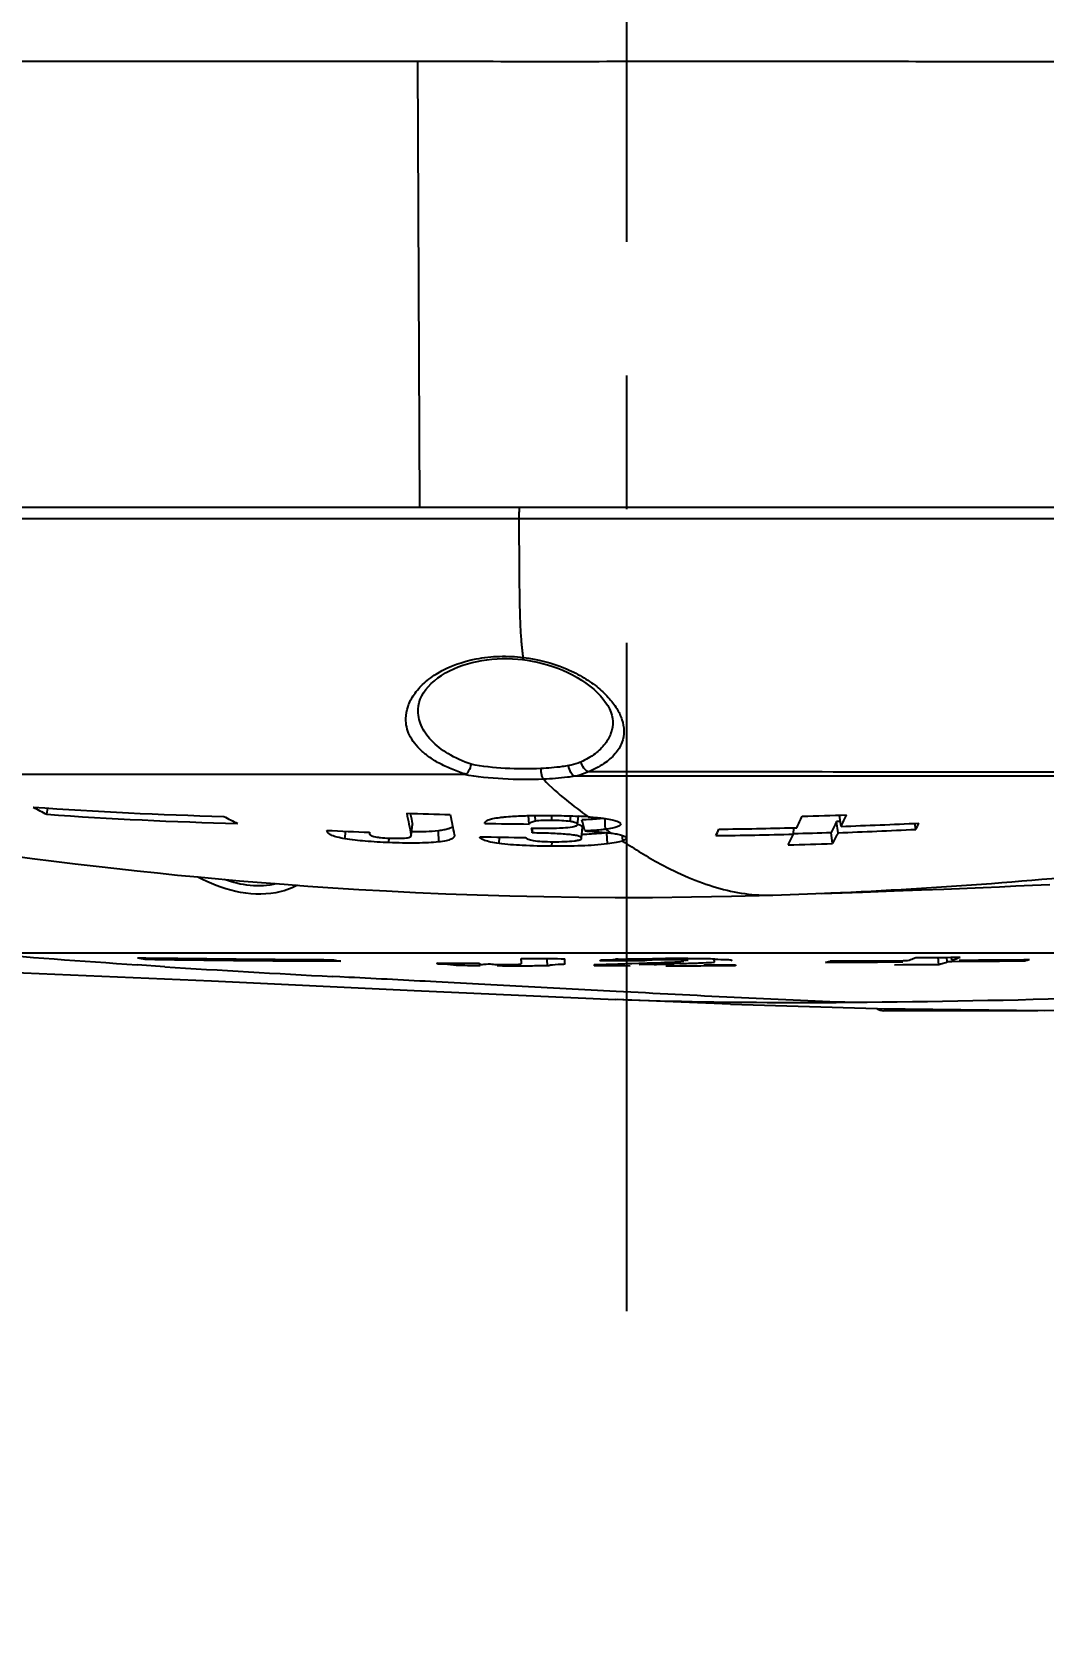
# Model space of a CAD drawing. Header units: millimetres. Extents: x 4086 to 8300, y 123 to 1549.
# Drawn here: x 7764.54 to 7775.89, y 569.23 to 587.2 of the extents above; entities that cross this region are included whole.
import ezdxf

# ---------------------------------------------------------------- set-up
doc = ezdxf.new("R2010")
doc.units = ezdxf.units.MM
doc.linetypes.add('CENTER', pattern=[0.6, 0.375, -0.075, 0.075, -0.075])
for name, color, linetype in [('中心线', 7, 'Continuous'), ('外形图', 7, 'Continuous'), ('尺寸标注', 7, 'Continuous'), ('运动范围', 7, 'Continuous')]:
    doc.layers.add(name, color=color, linetype=linetype)
doc.styles.add('思源黑', font='SourceHanSansCN-Normal.ttf')
doc.dimstyles.new('尺寸标注_1_4比例', dxfattribs={"dimtxt": 7, "dimasz": 6, "dimexe": 2, "dimexo": 1.5, "dimgap": 1, "dimtad": 1, "dimdec": 1, "dimlfac": 4, "dimdsep": 46, "dimtxsty": '思源黑', "dimcen": 0.09, "dimadec": 0, "dimazin": 0, "dimtp": 0.01, "dimtm": 0.01, "dimtfac": 1, "dimtdec": 1, "dimtofl": 0, "dimtmove": 0, "dimatfit": 3, "dimfxl": 1, "dimtolj": 1, "dimarcsym": 0})

# ---------------------------------------------------------------- blocks, each defined once
blk = doc.blocks.new('*D749')
at = {"layer": 'Defpoints', "color": 0}
for p in [(7701.103, 606.863), (7716.045, 606.863), (7783.633, 606.863), (7961.601, 575.482), (7746.537, 550.462)]:
    blk.add_point(p, dxfattribs=at)
at = {"layer": '尺寸标注', "color": 0, "lineweight": -2}
blk.add_line((7717.545, 606.863), (7718.126, 606.863), dxfattribs=at)
blk.add_arc((7783.633, 606.863), 67.507, 185.09413, 344.90587, dxfattribs=at)
at = {"layer": '尺寸标注', "color": 0}
for points in [[(7717.392, 600.913), (7715.394, 600.824), (7716.126, 606.863)], [(7849.787, 589.066), (7847.834, 589.501), (7850.114, 595.14)]]:
    blk.add_solid(points, dxfattribs=at)
at = {"layer": '尺寸标注', "color": 0, "insert": (7783.633, 544.066), "char_height": 7, "attachment_point": 5, "style": '思源黑'}
blk.add_mtext('\\A1;+\\A1;170%%d', dxfattribs=at)

msp = doc.modelspace()

# ---------------------------------------------------------------- linework, layer by layer
at = {"layer": '中心线', "linetype": 'CENTER', "ltscale": 20}
msp.add_line((7771.209, 572.8462), (7771.209, 641.1212), dxfattribs=at)
at = {"layer": '外形图'}
for p, q in [((7768.863, 586.8695), (7768.8835, 581.8681)), ((7756.584, 581.8681), (7788.4974, 581.8681)), ((7788.4935, 581.7367), (7756.5892, 581.7367)), ((7769.3844, 578.8681), (7759.3834, 578.8681)), ((7764.7, 578.4217), (7764.7117, 578.4911)), ((7770.1132, 578.3127), (7770.107, 578.4075)), ((7770.1849, 578.3443), (7770.1814, 578.4089)), ((7770.3676, 578.3535), (7770.368, 578.4089)), ((7770.5763, 578.3409), (7770.5806, 578.4041)), ((7770.6584, 578.3088), (7770.667, 578.4003)), ((7770.6587, 578.3088), (7770.6673, 578.4003)), ((7773.6078, 578.3417), (7773.5649, 578.3401)), ((7773.5806, 578.2154), (7773.5649, 578.3401)), ((7773.6004, 578.4126), (7773.5984, 578.4085)), ((7773.6155, 578.2869), (7773.5984, 578.4085)), ((7767.8466, 578.2319), (7767.8445, 578.242)), ((7767.8466, 578.2319), (7767.848, 578.2415)), ((7768.0462, 578.1478), (7768.0553, 578.2319)), ((7768.3209, 578.2201), (7768.3221, 578.22)), ((7768.3214, 578.2086), (7768.321, 578.22)), ((7768.3221, 578.22), (7768.3214, 578.2086)), ((7768.3214, 578.2086), (7768.3214, 578.2069)), ((7768.5414, 578.1043), (7768.5434, 578.1544)), ((7768.7899, 578.1886), (7768.8055, 578.3116)), ((7768.7905, 578.183), (7768.8061, 578.306)), ((7769.0996, 578.1122), (7769.0957, 578.2372)), ((7769.2749, 578.1929), (7769.2757, 578.1876)), ((7769.6183, 578.3197), (7769.6185, 578.3235)), ((7769.7762, 578.0949), (7769.7817, 578.1659)), ((7770.1493, 578.2127), (7770.1546, 578.2664)), ((7770.6585, 578.3066), (7770.6584, 578.3088)), ((7770.7028, 578.1556), (7770.7142, 578.2791)), ((7770.7029, 578.1529), (7770.7028, 578.1556)), ((7770.7032, 578.1555), (7770.7143, 578.2763)), ((7770.7143, 578.2763), (7770.7142, 578.2791)), ((7770.9704, 578.2536), (7771.0308, 578.2113)), ((7770.9944, 578.0899), (7770.9869, 578.2148)), ((7771.1413, 578.3151), (7771.1416, 578.3133)), ((7771.2042, 578.1567), (7771.2044, 578.155)), ((7773.0818, 578.1997), (7773.0859, 578.2711)), ((7773.0859, 578.2711), (7773.1167, 578.2719)), ((7773.5196, 578.0947), (7773.5037, 578.2195)), ((7774.4535, 578.2525), (7774.4439, 578.3207)), ((7770.3706, 578.0638), (7770.3709, 578.1145)), ((7775.391, 577.6097), (7775.5751, 577.6179)), ((7775.5751, 577.6179), (7775.7633, 577.6265)), ((7775.7633, 577.6265), (7775.9593, 577.6358)), ((7772.8472, 577.5145), (7773.1418, 577.5245)), ((7773.1418, 577.5245), (7773.4307, 577.5358)), ((7773.4001, 577.5346), (7773.8563, 577.5499)), ((7773.4307, 577.5358), (7773.6129, 577.5437)), ((7773.8563, 577.5499), (7774.2116, 577.5625)), ((7774.2116, 577.5625), (7774.517, 577.5739)), ((7774.517, 577.5739), (7774.7675, 577.5836)), ((7774.7675, 577.5836), (7775.0304, 577.5943)), ((7775.0304, 577.5943), (7775.2096, 577.6018)), ((7775.2096, 577.6018), (7775.391, 577.6097)), ((7763.8547, 576.8681), (7766.1305, 576.8681)), ((7766.0241, 576.7117), (7765.7141, 576.7326)), ((7765.7199, 576.8122), (7765.8114, 576.811)), ((7765.8114, 576.811), (7766.1702, 576.8063)), ((7766.1305, 576.8681), (7767.8031, 576.8681)), ((7767.9998, 576.7728), (7767.5683, 576.7757)), ((7767.8031, 576.8681), (7769.1068, 576.8681)), ((7767.9183, 576.7905), (7767.9728, 576.7786)), ((7767.9728, 576.7786), (7767.9998, 576.7728)), ((7769.0808, 576.7517), (7769.0808, 576.7541)), ((7769.0808, 576.7541), (7769.2412, 576.7528)), ((7769.1068, 576.8681), (7769.5482, 576.8681)), ((7769.2412, 576.7528), (7769.4006, 576.7516)), ((7769.4006, 576.7516), (7769.5587, 576.7505)), ((7769.5482, 576.8681), (7769.9921, 576.8681)), ((7769.5587, 576.7505), (7769.5556, 576.7477)), ((7769.8133, 576.7225), (7769.7546, 576.7228)), ((7769.9921, 576.8681), (7770.4383, 576.8681)), ((7770.0241, 576.8034), (7770.188, 576.8028)), ((7770.0241, 576.7829), (7770.0242, 576.8034)), ((7770.319, 576.7265), (7770.3154, 576.7903)), ((7770.4383, 576.8681), (7770.8861, 576.8681)), ((7771.2498, 576.7192), (7770.8436, 576.7198)), ((7770.8861, 576.8681), (7770.9078, 576.8681)), ((7770.9078, 576.8681), (7771.3346, 576.8681)), ((7771.0765, 576.7779), (7770.9078, 576.7781)), ((7771.2666, 576.7478), (7771.3453, 576.7504)), ((7771.3346, 576.8681), (7771.7832, 576.8681)), ((7771.433, 576.7348), (7771.3496, 576.7324)), ((7771.4108, 576.7778), (7771.4088, 576.8013)), ((7771.5168, 576.7373), (7771.433, 576.7348)), ((7771.5286, 576.7568), (7771.5918, 576.7592)), ((7771.5906, 576.8024), (7771.6458, 576.8025)), ((7772.0424, 576.7196), (7771.6491, 576.7191)), ((7771.8052, 576.7464), (7771.7428, 576.7443)), ((7771.7832, 576.8681), (7772.231, 576.8681)), ((7771.8918, 576.7792), (7771.8937, 576.8019)), ((7772.3933, 576.7206), (7772.0424, 576.7196)), ((7772.0763, 576.7331), (7772.3933, 576.734)), ((7772.1937, 576.7614), (7772.1911, 576.7973)), ((7772.231, 576.8681), (7773.56, 576.8681)), ((7772.3933, 576.734), (7772.4308, 576.7341)), ((7772.4308, 576.7207), (7772.3933, 576.7206)), ((7772.4308, 576.7342), (7772.4308, 576.7252)), ((7772.4308, 576.7252), (7772.4308, 576.7207)), ((7773.7347, 576.7591), (7773.4384, 576.7579)), ((7773.4875, 576.7751), (7773.4917, 576.7765)), ((7773.4917, 576.7765), (7773.7881, 576.7778)), ((7773.56, 576.8681), (7773.996, 576.8681)), ((7774.0245, 576.7606), (7773.7347, 576.7591)), ((7773.7881, 576.7778), (7774.0779, 576.7793)), ((7773.996, 576.8681), (7774.4277, 576.8681)), ((7774.3084, 576.7623), (7774.0245, 576.7606)), ((7774.0779, 576.7793), (7774.31, 576.7807)), ((7774.3087, 576.7309), (7774.2152, 576.7303)), ((7774.3829, 576.7314), (7774.3087, 576.7309)), ((7774.31, 576.7807), (7774.3617, 576.781)), ((7774.4239, 576.8032), (7774.455, 576.8143)), ((7774.4277, 576.8681), (7774.8548, 576.8681)), ((7774.7123, 576.7339), (7774.7048, 576.8176)), ((7774.7434, 576.7446), (7774.7123, 576.7339)), ((7774.8056, 576.7661), (7774.801, 576.8169)), ((7774.859, 576.7666), (7774.8056, 576.7661)), ((7774.846, 576.8173), (7774.9522, 576.8182)), ((7774.8548, 576.8681), (7775.2772, 576.8681)), ((7774.8589, 576.7849), (7774.8553, 576.8173)), ((7775.1026, 576.7689), (7774.859, 576.7666)), ((7774.94, 576.7856), (7775.1556, 576.7877)), ((7775.3924, 576.7718), (7775.1026, 576.7689)), ((7775.1556, 576.7877), (7775.4455, 576.7907)), ((7775.2772, 576.8681), (7775.6946, 576.8681)), ((7775.6756, 576.7751), (7775.3924, 576.7718)), ((7775.4455, 576.7907), (7775.6651, 576.7931)), ((7775.6651, 576.7931), (7775.7289, 576.7939)), ((7775.6946, 576.8681), (7781.3547, 576.8681)), ((7767.9896, 576.5978), (7767.9074, 576.6021)), ((7768.0916, 576.5924), (7767.9896, 576.5978)), ((7769.5465, 576.5161), (7769.0698, 576.5413)), ((7769.7551, 576.505), (7769.5465, 576.5161)), ((7771.0897, 576.4341), (7769.7551, 576.505)), ((7772.3743, 576.2927), (7771.0848, 576.343)), ((7775.8248, 576.2181), (7774.0931, 576.2181))]:
    msp.add_line(p, q, dxfattribs=at)
for points in [[(7768.8678, 579.6016), (7768.8708, 579.6378), (7768.8787, 579.6758), (7768.8913, 579.7134), (7768.9083, 579.7503), (7768.9294, 579.7865), (7768.9545, 579.8219), (7768.9832, 579.8563), (7769.0156, 579.8896), (7769.0512, 579.9215), (7769.09, 579.9521), (7769.1315, 579.9809), (7769.1755, 580.0079), (7769.2217, 580.033), (7769.2696, 580.0559), (7769.3191, 580.0767), (7769.3699, 580.0953), (7769.4221, 580.1118), (7769.4753, 580.1262), (7769.5296, 580.1386), (7769.5847, 580.1489), (7769.6406, 580.1571), (7769.6972, 580.1634), (7769.7542, 580.1675), (7769.8118, 580.1696), (7769.8697, 580.1696), (7769.9278, 580.1676), (7769.9861, 580.1635), (7770.0388, 580.158)], [(7770.0388, 580.158), (7770.0907, 580.151), (7770.1488, 580.1413), (7770.2068, 580.1295), (7770.2645, 580.1156), (7770.322, 580.0995), (7770.3792, 580.0813), (7770.4359, 580.0609), (7770.4918, 580.0383), (7770.5469, 580.0134), (7770.6007, 579.9864), (7770.653, 579.9574), (7770.7033, 579.9266), (7770.7513, 579.8941), (7770.7967, 579.8601), (7770.8391, 579.8249), (7770.8782, 579.7888), (7770.9137, 579.752), (7770.9454, 579.715), (7770.9729, 579.678), (7770.9965, 579.6413), (7771.0161, 579.6049), (7771.0316, 579.5689), (7771.0429, 579.5335), (7771.0499, 579.4988), (7771.0525, 579.4667)], [(7764.2917, 577.9596), (7764.5375, 577.9273), (7764.7803, 577.8964), (7765.0194, 577.8671), (7765.2546, 577.8393), (7765.4864, 577.8129), (7765.7155, 577.7878), (7765.9429, 577.7638), (7766.1697, 577.7408), (7766.3977, 577.7187), (7766.6287, 577.6974), (7766.8653, 577.6765), (7767.1098, 577.6562), (7767.3641, 577.6362), (7767.6304, 577.6166), (7767.9103, 577.5976), (7768.2047, 577.5792), (7768.5143, 577.5617), (7768.8392, 577.5454), (7769.1787, 577.5306), (7769.532, 577.5176), (7769.8983, 577.5067), (7770.2779, 577.4982), (7770.6711, 577.4924), (7771.0784, 577.4896), (7771.4999, 577.4901), (7771.936, 577.4942), (7772.3867, 577.5023), (7772.8473, 577.5145)], [(7772.3743, 576.2927), (7774.0208, 576.2436), (7775.8964, 576.2193), (7778.0199, 576.242), (7780.0931, 576.3164), (7781.8978, 576.4221), (7783.5263, 576.5511), (7785.0292, 576.6999), (7786.4792, 576.8722), (7787.8649, 577.0646), (7788.8191, 577.2128)], [(7764.2651, 576.6513), (7766.5478, 576.5538), (7768.8226, 576.4462), (7771.0848, 576.343)]]:
    msp.add_lwpolyline(points, dxfattribs=at)
for centre, radius, start, end in [((7767.979, 627.0872), 48.706, 265.95863, 268.48049), ((7769.6061, 587.9542), 10.7209, 241.84028, 242.76665), ((7768.1335, 627.534), 49.2322, 266.00095, 268.49579), ((7774.3557, 593.0232), 16.5133, 242.33087, 242.93105), ((7770.7115, 638.1158), 59.7149, 268.108203, 268.577233), ((7778.9131, 580.3386), 10.349, 190.60868, 191.99093), ((7776.7313, 580.0085), 8.1054, 191.21604, 192.08438), ((7797.0668, 583.9212), 28.3764, 191.17982, 191.64638), ((7770.4236, 573.5963), 4.8103, 85.79214, 87.09449), ((7764.4762, 576.6007), 6.4744, 14.62329, 15.75382), ((7759.0097, 585.0166), 15.6364, 334.44684, 334.97035), ((7771.6052, 643.9147), 65.5325, 271.375026, 271.811287), ((7757.1566, 586.2144), 18.2686, 334.28202, 334.72675), ((7770.6784, 634.7022), 56.5313, 267.12655, 267.60992), ((7770.6768, 634.4912), 56.3325, 268.86446, 269.38699), ((7770.7072, 637.8014), 59.4917, 268.951175, 269.427845), ((7781.1535, 580.5072), 11.2408, 191.49837, 191.77812), ((7770.7003, 580.4871), 2.2903, 277.18863, 277.36517), ((7771.4766, 637.2333), 59.0554, 270.710565, 271.557622), ((7762.5396, 582.8632), 10.7427, 334.16915, 334.60022), ((7771.5429, 638.3297), 60.0785, 270.668505, 271.471676), ((7771.3479, 636.1133), 57.9339, 271.715365, 272.132471), ((7771.3571, 640.7206), 62.5447, 272.037326, 272.837671), ((7771.4259, 642.2615), 64.0121, 271.960244, 272.742194), ((7765.2911, 582.8452), 10.249, 333.37736, 333.81584), ((7771.3506, 636.0588), 58.0047, 271.649987, 272.142952), ((7771.0479, 633.3775), 55.8926, 272.63034, 276.33756), ((7771.2084, 630.6608), 53.1715, 272.4089, 272.5867), ((7787.1566, 883.6519), 307.6674, 265.656408, 266.003597), ((7773.441, 613.1695), 37.1681, 258.01054, 258.13886), ((7769.6549, 849.7884), 273.0206, 269.191268, 269.562089), ((7769.6064, 856.8825), 280.0973, 269.297099, 269.654721), ((7769.5565, 584.4195), 7.6933, 267.82219, 268.05859), ((7769.6163, 586.2185), 9.4933, 268.06557, 268.47021), ((7769.727, 590.4302), 13.7065, 268.47797, 268.9634), ((7769.8131, 594.9787), 18.2557, 268.95125, 269.21936), ((7769.9487, 605.7031), 28.9809, 269.73244, 269.97267), ((7769.9517, 595.9071), 19.1849, 269.94953, 270.54019), ((7769.9097, 578.2772), 1.5416, 271.54894, 272.02221), ((7781.3344, 576.7425), 11.3104, 179.79546, 179.99068), ((7770.0022, 589.9212), 13.1988, 270.5661, 270.74405), ((7770.0745, 585.0395), 8.3166, 270.68254, 271.68484), ((7770.1785, 581.3469), 4.6225, 271.74176, 272.09877), ((7755.0645, 576.7962), 15.4485, 359.81701, 0.02028), ((7778.3255, 576.7197), 7.482, 179.88449, 179.99885), ((7767.9645, 677.4443), 100.7506, 271.760236, 271.878226), ((7771.328, 570.3214), 6.4779, 91.89069, 92.16081), ((7769.1852, 640.9486), 64.2345, 271.927116, 272.090706), ((7771.4888, 576.3229), 0.4632, 94.66731, 96.01529), ((7768.9837, 661.6568), 84.9572, 271.708639, 271.861123), ((7770.4096, 607.7979), 31.0612, 272.1813, 272.29612), ((7771.692, 539.7796), 37.0229, 89.80676, 90.07147), ((7771.6634, 569.9004), 6.8886, 89.70088, 90.0682), ((7770.2063, 624.7979), 48.0781, 271.90584, 272.13842), ((7771.7253, 550.3877), 26.4148, 89.63455, 89.80153), ((7771.7709, 557.1287), 19.6736, 89.28441, 89.64201), ((7770.9058, 605.9582), 29.2254, 272.14611, 272.28031), ((7771.8479, 563.3004), 13.5015, 88.9356, 89.28405), ((7771.5409, 590.3027), 13.5571, 272.23081, 272.75983), ((7771.9402, 568.1391), 8.6619, 88.30158, 88.95155), ((7769.3893, 588.4335), 12.3578, 289.12641, 289.36768), ((7766.1746, 599.909), 24.5343, 289.49362, 289.6478), ((7771.5687, 586.0021), 9.7868, 288.92871, 289.31413), ((7762.5174, 611.5564), 36.8967, 289.54142, 289.69522), ((7769.7036, 593.7672), 18.011, 289.36447, 289.54434), ((7775.326, 720.315), 143.9042, 266.29388, 267.044966), ((7774.0931, 576.3431), 0.125, 232.76065, 270)]:
    msp.add_arc(centre, radius, start, end, dxfattribs=at)
for points, knots in [([(7768.863, 586.8695), (7768.019, 586.8712), (7766.7703, 586.8726), (7765.1328, 586.8702), (7763.9693, 586.8694), (7762.8623, 586.8715), (7761.8202, 586.8746), (7760.851, 586.8755), (7759.9622, 586.8732), (7759.1609, 586.8697), (7758.5507, 586.8682), (7758.1111, 586.8686), (7757.8193, 586.8693), (7757.5536, 586.8704), (7757.3145, 586.8714), (7757.1024, 586.8724), (7756.9178, 586.8734), (7756.761, 586.8745), (7756.6479, 586.8756), (7756.5715, 586.8766), (7756.5249, 586.8772), (7756.4854, 586.8776), (7756.453, 586.8777), (7756.4304, 586.8772), (7756.4159, 586.8765), (7756.4077, 586.8758), (7756.4013, 586.8751), (7756.3965, 586.8744), (7756.394, 586.8736), (7756.3923, 586.8732), (7756.3922, 586.8728)], [0, 0, 0, 0, 0.2030225, 0.300368, 0.3939091, 0.4829073, 0.5666777, 0.6445892, 0.7160451, 0.7804762, 0.8373563, 0.8628198, 0.8862328, 0.9075519, 0.9267382, 0.9437552, 0.9585693, 0.9711499, 0.9814721, 0.9857806, 0.989519, 0.9926868, 0.9952848, 0.9973142, 0.9981163, 0.9987767, 0.9992953, 0.9996722, 0.9999065, 1, 1, 1, 1]), ([(7785.5438, 586.8711), (7785.4821, 586.8624), (7785.384, 586.861), (7785.2489, 586.867), (7785.0932, 586.8746), (7784.8808, 586.8782), (7784.6048, 586.8718), (7784.3008, 586.8653), (7783.9686, 586.8633), (7783.609, 586.866), (7783.0772, 586.8731), (7782.3512, 586.8812), (7781.4111, 586.8817), (7780.385, 586.8763), (7779.2812, 586.8698), (7778.1088, 586.8657), (7776.8777, 586.8648), (7775.5984, 586.8662), (7774.2819, 586.8685), (7772.9393, 586.8699), (7771.582, 586.8689), (7770.2216, 586.8673), (7769.3149, 586.8686), (7768.863, 586.8695)], [0, 0, 0, 0, 0.011197, 0.0175422, 0.0243445, 0.0392142, 0.0557494, 0.0739788, 0.0939021, 0.1154835, 0.1386624, 0.1895446, 0.2460552, 0.307732, 0.3740831, 0.4445629, 0.5185747, 0.5954845, 0.6746333, 0.755346, 0.8369387, 0.918722, 1, 1, 1, 1]), ([(7770.0024, 581.7367), (7770.0023, 581.7533), (7770.0026, 581.7775), (7770.0038, 581.8083), (7770.005, 581.8281), (7770.0065, 581.8442), (7770.0083, 581.8569), (7770.0098, 581.8636), (7770.0116, 581.8681), (7770.0127, 581.8681)], [0, 0, 0, 0, 0.3750966, 0.5464907, 0.6976538, 0.8224981, 0.9161071, 0.9751621, 1, 1, 1, 1]), ([(7770.0501, 580.1817), (7770.0462, 580.2036), (7770.041, 580.237), (7770.0369, 580.2822), (7770.0323, 580.3302), (7770.0267, 580.3942), (7770.0185, 580.5102), (7770.0123, 580.6714), (7770.0075, 580.9485), (7770.0047, 581.3057), (7770.003, 581.5928), (7770.0024, 581.7367)], [0, 0, 0, 0, 0.0428707, 0.0649127, 0.0876285, 0.1357418, 0.1886234, 0.311705, 0.4467172, 0.7227147, 1, 1, 1, 1]), ([(7768.7308, 579.496), (7768.7314, 579.542), (7768.7494, 579.6384), (7768.8211, 579.775), (7768.9361, 579.9031), (7769.1589, 580.0648), (7769.454, 580.1656), (7769.7828, 580.2014), (7769.9607, 580.1928), (7770.0501, 580.182)], [0, 0, 0, 0, 0.0841267, 0.1757235, 0.27885, 0.3962045, 0.6760406, 0.8354581, 1, 1, 1, 1]), ([(7770.0474, 580.1822), (7770.0466, 580.1787), (7770.0452, 580.1727), (7770.0428, 580.1648), (7770.0412, 580.1605), (7770.0395, 580.158), (7770.0388, 580.158)], [0, 0, 0, 0, 0.4149283, 0.7218022, 0.9148188, 1, 1, 1, 1]), ([(7770.0501, 580.1817), (7770.209, 580.1625), (7770.4381, 580.1044), (7770.7064, 579.9728), (7770.8704, 579.8623), (7771.0015, 579.7424), (7771.0984, 579.617), (7771.1601, 579.4895), (7771.1766, 579.4013), (7771.1773, 579.3595)], [0, 0, 0, 0, 0.3217424, 0.4672003, 0.5993183, 0.7177087, 0.8227999, 0.9159332, 1, 1, 1, 1]), ([(7769.4623, 578.9838), (7769.3725, 579.0151), (7769.2114, 579.0873), (7769.0155, 579.2347), (7768.9105, 579.3847), (7768.8726, 579.509), (7768.8673, 579.571), (7768.8678, 579.6016)], [0, 0, 0, 0, 0.3123795, 0.5756451, 0.7973358, 0.8994985, 1, 1, 1, 1]), ([(7769.4117, 578.8681), (7769.385, 578.8764), (7769.333, 578.8942), (7769.2338, 578.9313), (7769.1208, 578.9836), (7769.0012, 579.0553), (7768.8757, 579.1545), (7768.7818, 579.2716), (7768.7368, 579.4005), (7768.7303, 579.4646), (7768.7308, 579.496)], [0, 0, 0, 0, 0.0846892, 0.1669299, 0.3213748, 0.4619579, 0.5888169, 0.8066512, 0.9045506, 1, 1, 1, 1]), ([(7771.0525, 579.4667), (7771.0532, 579.4224), (7771.0396, 579.3305), (7770.9687, 579.2029), (7770.8508, 579.0916), (7770.7513, 579.0346), (7770.6957, 579.0088)], [0, 0, 0, 0, 0.2168031, 0.4435615, 0.7003647, 1, 1, 1, 1]), ([(7771.1773, 579.3595), (7771.1781, 579.3145), (7771.1621, 579.2199), (7771.0811, 579.091), (7770.9488, 578.98), (7770.8388, 578.9237), (7770.7773, 578.8981)], [0, 0, 0, 0, 0.2087886, 0.4316921, 0.6912761, 1, 1, 1, 1]), ([(7769.4623, 578.9838), (7769.457, 578.9576), (7769.4446, 578.9208), (7769.418, 578.8826), (7769.4023, 578.8696), (7769.3944, 578.8663)], [0, 0, 0, 0, 0.5757586, 0.8153298, 1, 1, 1, 1]), ([(7770.2471, 578.935), (7770.1135, 578.9282), (7769.8505, 578.9302), (7769.5887, 578.9592), (7769.4623, 578.9838)], [0, 0, 0, 0, 0.5094639, 1, 1, 1, 1]), ([(7770.5582, 578.9681), (7770.5339, 578.9638), (7770.4308, 578.948), (7770.3267, 578.9391), (7770.2471, 578.935)], [0, 0, 0, 0, 0.2365846, 1, 1, 1, 1]), ([(7770.2774, 578.8157), (7770.2726, 578.8199), (7770.2647, 578.8344), (7770.2563, 578.8611), (7770.25, 578.896), (7770.2477, 578.9215), (7770.2471, 578.935)], [0, 0, 0, 0, 0.1530215, 0.3837931, 0.6753883, 1, 1, 1, 1]), ([(7770.6957, 579.0088), (7770.6851, 579.0039), (7770.6409, 578.9856), (7770.594, 578.9743), (7770.5582, 578.9681)], [0, 0, 0, 0, 0.2421207, 1, 1, 1, 1]), ([(7770.6246, 578.8493), (7770.6059, 578.8566), (7770.5739, 578.8965), (7770.5614, 578.9417), (7770.5582, 578.9681)], [0, 0, 0, 0, 0.4304612, 1, 1, 1, 1]), ([(7770.7773, 578.8981), (7770.7658, 578.8924), (7770.7168, 578.8705), (7770.6646, 578.8568), (7770.6246, 578.8493)], [0, 0, 0, 0, 0.240808, 1, 1, 1, 1]), ([(7770.7773, 578.8981), (7770.7572, 578.9071), (7770.7213, 578.9408), (7770.7015, 578.9845), (7770.6957, 579.0088)], [0, 0, 0, 0, 0.4682912, 1, 1, 1, 1]), ([(7782.7442, 578.902), (7782.1923, 578.893), (7781.4413, 578.8934), (7780.4697, 578.8918), (7779.8093, 578.8923), (7779.0877, 578.8934), (7778.0168, 578.894), (7776.5658, 578.8937), (7774.7198, 578.8963), (7772.7733, 578.897), (7771.4477, 578.8978), (7770.7773, 578.8981)], [0, 0, 0, 0, 0.138379, 0.1882653, 0.2435583, 0.3039477, 0.369154, 0.5120229, 0.6676896, 0.831936, 1, 1, 1, 1]), ([(7770.2774, 578.8157), (7770.125, 578.8087), (7769.8259, 578.8107), (7769.5282, 578.8423), (7769.3844, 578.8681)], [0, 0, 0, 0, 0.5107801, 1, 1, 1, 1]), ([(7770.6246, 578.8493), (7770.5975, 578.845), (7770.4823, 578.8288), (7770.3661, 578.8198), (7770.2774, 578.8157)], [0, 0, 0, 0, 0.2361707, 1, 1, 1, 1]), ([(7770.2774, 578.8157), (7770.3542, 578.7311), (7770.5188, 578.5863), (7770.693, 578.4552), (7770.7765, 578.3936)], [0, 0, 0, 0, 0.5240494, 1, 1, 1, 1]), ([(7782.5991, 578.8492), (7782.5033, 578.8484), (7782.2849, 578.8482), (7781.9949, 578.8487), (7781.7228, 578.8483), (7781.3983, 578.8489), (7780.9457, 578.8496), (7780.3494, 578.8487), (7779.6859, 578.8493), (7778.9605, 578.8501), (7777.8835, 578.8499), (7776.4254, 578.8482), (7774.5724, 578.8498), (7772.622, 578.849), (7771.295, 578.8493), (7770.6246, 578.8493)], [0, 0, 0, 0, 0.0239933, 0.0547136, 0.0726503, 0.0921823, 0.1360153, 0.1860409, 0.2415592, 0.3022389, 0.3677994, 0.5113652, 0.6675396, 0.8320438, 1, 1, 1, 1]), ([(7769.6185, 578.3235), (7769.6192, 578.3305), (7769.6287, 578.3472), (7769.645, 578.3553), (7769.6549, 578.3593)], [0, 0, 0, 0, 0.3986697, 1, 1, 1, 1]), ([(7769.6549, 578.3593), (7769.6715, 578.366), (7769.7148, 578.376), (7769.7583, 578.3829), (7769.7844, 578.3864)], [0, 0, 0, 0, 0.404804, 1, 1, 1, 1]), ([(7769.7844, 578.3864), (7769.8014, 578.3887), (7769.8787, 578.3975), (7769.9563, 578.4021), (7770.0168, 578.4046)], [0, 0, 0, 0, 0.2210317, 1, 1, 1, 1]), ([(7770.0168, 578.4046), (7770.0419, 578.4056), (7770.1452, 578.4091), (7770.2485, 578.4098), (7770.3267, 578.4093)], [0, 0, 0, 0, 0.2427123, 1, 1, 1, 1]), ([(7770.1849, 578.3443), (7770.168, 578.3414), (7770.142, 578.3357), (7770.1183, 578.3206), (7770.1132, 578.3127)], [0, 0, 0, 0, 0.645832, 1, 1, 1, 1]), ([(7770.3676, 578.3535), (7770.3332, 578.3537), (7770.2722, 578.3531), (7770.2111, 578.3489), (7770.1849, 578.3443)], [0, 0, 0, 0, 0.5643638, 1, 1, 1, 1]), ([(7770.3267, 578.4093), (7770.3555, 578.4091), (7770.4691, 578.4079), (7770.5827, 578.4047), (7770.6674, 578.4004)], [0, 0, 0, 0, 0.2531877, 1, 1, 1, 1]), ([(7770.5763, 578.3409), (7770.5449, 578.3457), (7770.4753, 578.3516), (7770.4056, 578.3533), (7770.3676, 578.3535)], [0, 0, 0, 0, 0.4559626, 1, 1, 1, 1]), ([(7770.6584, 578.3088), (7770.6576, 578.3125), (7770.6508, 578.3206), (7770.634, 578.3282), (7770.6085, 578.3356), (7770.5881, 578.3391), (7770.5763, 578.3409)], [0, 0, 0, 0, 0.1248016, 0.3188185, 0.606902, 1, 1, 1, 1]), ([(7770.9491, 578.3762), (7770.9306, 578.374), (7770.8502, 578.3658), (7770.7694, 578.3612), (7770.7074, 578.3585)], [0, 0, 0, 0, 0.2310442, 1, 1, 1, 1]), ([(7770.7765, 578.3936), (7770.7879, 578.3927), (7770.8307, 578.3894), (7770.8735, 578.3853), (7770.9049, 578.3817)], [0, 0, 0, 0, 0.2654242, 1, 1, 1, 1]), ([(7770.9049, 578.3817), (7770.9104, 578.381), (7770.9313, 578.3786), (7770.9521, 578.3759), (7770.9673, 578.3737)], [0, 0, 0, 0, 0.2659027, 1, 1, 1, 1]), ([(7770.9704, 578.2536), (7770.9698, 578.2636), (7770.9692, 578.2836), (7770.9663, 578.3135), (7770.9653, 578.3436), (7770.9681, 578.3636), (7770.968, 578.3737)], [0, 0, 0, 0, 0.249686, 0.499565, 0.7492487, 1, 1, 1, 1]), ([(7770.9673, 578.3737), (7770.9942, 578.3699), (7771.0391, 578.3624), (7771.0896, 578.3498), (7771.1171, 578.3384), (7771.1319, 578.3299), (7771.1401, 578.3211), (7771.1413, 578.3151)], [0, 0, 0, 0, 0.4317998, 0.7256687, 0.8270499, 0.9030559, 1, 1, 1, 1]), ([(7773.5649, 578.3401), (7773.5598, 578.3299), (7773.5397, 578.2895), (7773.5192, 578.2493), (7773.5037, 578.2195)], [0, 0, 0, 0, 0.2538903, 1, 1, 1, 1]), ([(7768.0462, 578.1478), (7768.0177, 578.1525), (7767.9682, 578.1622), (7767.912, 578.179), (7767.8794, 578.1949), (7767.8594, 578.2085), (7767.8487, 578.2224), (7767.8466, 578.2319)], [0, 0, 0, 0, 0.3871151, 0.6743806, 0.7827882, 0.8704836, 1, 1, 1, 1]), ([(7768.3214, 578.2069), (7768.3216, 578.2039), (7768.3242, 578.1969), (7768.3341, 578.1881), (7768.3505, 578.1801), (7768.3747, 578.1726), (7768.407, 578.1661), (7768.4639, 578.1585), (7768.5101, 578.1557), (7768.5427, 578.1544)], [0, 0, 0, 0, 0.0387896, 0.0900722, 0.1652447, 0.2700641, 0.4110933, 0.584423, 1, 1, 1, 1]), ([(7768.5427, 578.1544), (7768.5795, 578.153), (7768.6444, 578.1516), (7768.7095, 578.1534), (7768.7374, 578.1572)], [0, 0, 0, 0, 0.5661083, 1, 1, 1, 1]), ([(7768.7374, 578.1572), (7768.746, 578.1584), (7768.7601, 578.161), (7768.7792, 578.1674), (7768.7897, 578.1767), (7768.7905, 578.183)], [0, 0, 0, 0, 0.418906, 0.6927246, 1, 1, 1, 1]), ([(7769.0957, 578.2372), (7769.05, 578.2319), (7768.9501, 578.2255), (7768.85, 578.2241), (7768.7959, 578.2241)], [0, 0, 0, 0, 0.4590737, 1, 1, 1, 1]), ([(7769.2562, 578.284), (7769.2504, 578.2785), (7769.2336, 578.2679), (7769.2003, 578.2556), (7769.153, 578.2448), (7769.1165, 578.2396), (7769.0957, 578.2372)], [0, 0, 0, 0, 0.1422997, 0.3458673, 0.6282866, 1, 1, 1, 1]), ([(7769.2756, 578.1876), (7769.2759, 578.1837), (7769.2748, 578.1752), (7769.2677, 578.1633), (7769.2552, 578.1524), (7769.2275, 578.1373), (7769.1747, 578.1225), (7769.1277, 578.1154), (7769.0996, 578.1122)], [0, 0, 0, 0, 0.0579188, 0.1212106, 0.1994717, 0.2999723, 0.583634, 1, 1, 1, 1]), ([(7769.7762, 578.0949), (7769.7447, 578.0993), (7769.6905, 578.1081), (7769.6291, 578.1232), (7769.5939, 578.1376), (7769.5737, 578.1491), (7769.5622, 578.1613), (7769.5604, 578.1698)], [0, 0, 0, 0, 0.4068648, 0.6999609, 0.8067441, 0.8892636, 1, 1, 1, 1]), ([(7770.0741, 578.1619), (7770.0811, 578.1534), (7770.1105, 578.1384), (7770.1726, 578.1251), (7770.2666, 578.1163), (7770.3401, 578.1146), (7770.3814, 578.1143)], [0, 0, 0, 0, 0.1057526, 0.2991742, 0.6076403, 1, 1, 1, 1]), ([(7770.1382, 578.2665), (7770.1977, 578.2661), (7770.3029, 578.266), (7770.4081, 578.2672), (7770.4538, 578.2692)], [0, 0, 0, 0, 0.565348, 1, 1, 1, 1]), ([(7770.7028, 578.1556), (7770.7016, 578.1611), (7770.6921, 578.1682), (7770.6773, 578.1745), (7770.6497, 578.1826), (7770.6031, 578.1906), (7770.5338, 578.1981), (7770.4502, 578.2038), (7770.3204, 578.2096), (7770.219, 578.2117), (7770.1493, 578.2127)], [0, 0, 0, 0, 0.0299817, 0.0547359, 0.088123, 0.1816509, 0.3073289, 0.4591686, 0.6285492, 1, 1, 1, 1]), ([(7770.4538, 578.2692), (7770.4679, 578.2697), (7770.5176, 578.2723), (7770.5674, 578.2769), (7770.6025, 578.2832)], [0, 0, 0, 0, 0.2829856, 1, 1, 1, 1]), ([(7770.6025, 578.2832), (7770.6107, 578.2846), (7770.6247, 578.2874), (7770.6423, 578.2929), (7770.6538, 578.2983), (7770.6583, 578.3041), (7770.6585, 578.3066)], [0, 0, 0, 0, 0.3943634, 0.6847887, 0.8786095, 1, 1, 1, 1]), ([(7770.6217, 578.1245), (7770.6338, 578.126), (7770.6544, 578.1291), (7770.68, 578.1357), (7770.6962, 578.142), (7770.7026, 578.1496), (7770.7029, 578.1529)], [0, 0, 0, 0, 0.4097895, 0.7018154, 0.8890285, 1, 1, 1, 1]), ([(7770.7142, 578.2791), (7770.7128, 578.2857), (7770.7, 578.2939), (7770.6809, 578.3009), (7770.6666, 578.3045), (7770.6585, 578.3063)], [0, 0, 0, 0, 0.3171868, 0.6061942, 1, 1, 1, 1]), ([(7770.9869, 578.2148), (7770.9659, 578.2122), (7770.8728, 578.202), (7770.7793, 578.1967), (7770.7068, 578.1939)], [0, 0, 0, 0, 0.2253888, 1, 1, 1, 1]), ([(7770.9704, 578.2536), (7770.9532, 578.2514), (7770.8769, 578.243), (7770.8002, 578.2381), (7770.7408, 578.2352)], [0, 0, 0, 0, 0.2258327, 1, 1, 1, 1]), ([(7770.7408, 578.2352), (7770.7939, 578.2323), (7770.8907, 578.2262), (7770.9873, 578.2169), (7771.0308, 578.2113)], [0, 0, 0, 0, 0.5479568, 1, 1, 1, 1]), ([(7771.1416, 578.3133), (7771.1419, 578.3103), (7771.1403, 578.3033), (7771.132, 578.2946), (7771.1189, 578.2867), (7771.1005, 578.2792), (7771.0764, 578.272), (7771.0326, 578.2622), (7770.9965, 578.2569), (7770.9704, 578.2536)], [0, 0, 0, 0, 0.0480014, 0.1064948, 0.1853796, 0.289462, 0.4214274, 0.5831648, 1, 1, 1, 1]), ([(7771.0308, 578.2113), (7771.0529, 578.2084), (7771.0934, 578.2025), (7771.1405, 578.1925), (7771.1711, 578.1825), (7771.1899, 578.1741), (7771.2026, 578.1643), (7771.2042, 578.1567)], [0, 0, 0, 0, 0.3604857, 0.6579036, 0.7773493, 0.873819, 1, 1, 1, 1]), ([(7771.2045, 578.155), (7771.2047, 578.1522), (7771.2028, 578.1453), (7771.1939, 578.137), (7771.1799, 578.1291), (7771.1684, 578.1247), (7771.1617, 578.1224)], [0, 0, 0, 0, 0.1525132, 0.3506629, 0.6280092, 1, 1, 1, 1]), ([(7773.0208, 578.0782), (7773.0259, 578.088), (7773.0466, 578.1283), (7773.0668, 578.1689), (7773.0818, 578.1997)], [0, 0, 0, 0, 0.2442531, 1, 1, 1, 1]), ([(7773.5806, 578.2154), (7773.5755, 578.205), (7773.5555, 578.1646), (7773.5351, 578.1244), (7773.5196, 578.0947)], [0, 0, 0, 0, 0.2553453, 1, 1, 1, 1]), ([(7768.5414, 578.1043), (7768.4523, 578.1078), (7768.2868, 578.1171), (7768.1218, 578.1353), (7768.0462, 578.1478)], [0, 0, 0, 0, 0.5377689, 1, 1, 1, 1]), ([(7769.0996, 578.1122), (7769.0612, 578.1077), (7768.9774, 578.1017), (7768.7912, 578.0969), (7768.6435, 578.1004), (7768.5414, 578.1043)], [0, 0, 0, 0, 0.2076419, 0.4510081, 1, 1, 1, 1]), ([(7770.3706, 578.0638), (7770.2596, 578.0644), (7770.0612, 578.0687), (7769.8629, 578.083), (7769.7762, 578.0949)], [0, 0, 0, 0, 0.5591177, 1, 1, 1, 1]), ([(7770.9944, 578.0899), (7770.8974, 578.0776), (7770.6892, 578.0654), (7770.481, 578.0632), (7770.3706, 578.0638)], [0, 0, 0, 0, 0.4696151, 1, 1, 1, 1]), ([(7770.3814, 578.1143), (7770.426, 578.1141), (7770.5062, 578.1149), (7770.5864, 578.1199), (7770.6217, 578.1245)], [0, 0, 0, 0, 0.5564104, 1, 1, 1, 1]), ([(7771.1617, 578.1224), (7771.1388, 578.1145), (7771.0831, 578.1023), (7771.0269, 578.094), (7770.9944, 578.0899)], [0, 0, 0, 0, 0.4246873, 1, 1, 1, 1]), ([(7771.1617, 578.1224), (7771.2987, 578.0314), (7771.5393, 577.8837), (7771.8941, 577.7111), (7772.2118, 577.5957), (7772.5294, 577.5247), (7772.7426, 577.5113), (7772.8472, 577.5145)], [0, 0, 0, 0, 0.2712666, 0.4647907, 0.6498306, 0.8274285, 1, 1, 1, 1]), ([(7767.5133, 577.6249), (7767.4375, 577.5849), (7767.068, 577.4648), (7766.657, 577.5744), (7766.3977, 577.7183)], [0, 0, 0, 0, 0.2242125, 1, 1, 1, 1]), ([(7769.2642, 576.7318), (7769.2161, 576.7336), (7769.1762, 576.7472), (7769.0808, 576.7381), (7769.0808, 576.7517)], [0, 0, 0, 0, 0.780537, 1, 1, 1, 1]), ([(7769.555, 576.7466), (7769.5564, 576.7291), (7769.6666, 576.7544), (7769.7138, 576.7355), (7769.7671, 576.7352)], [0, 0, 0, 0, 0.2476433, 1, 1, 1, 1]), ([(7769.5556, 576.7477), (7769.5554, 576.7476), (7769.5551, 576.7472), (7769.555, 576.7468), (7769.555, 576.7466)], [0, 0, 0, 0, 0.5630421, 1, 1, 1, 1]), ([(7769.9641, 576.7365), (7769.98, 576.7371), (7769.9936, 576.7402), (7770.0241, 576.74), (7770.0241, 576.7444)], [0, 0, 0, 0, 0.7858371, 1, 1, 1, 1]), ([(7770.5129, 576.7469), (7770.5129, 576.7344), (7770.4275, 576.7399), (7770.3909, 576.7291), (7770.3478, 576.7275)], [0, 0, 0, 0, 0.2252505, 1, 1, 1, 1]), ([(7770.9078, 576.7781), (7770.9177, 576.7897), (7770.9877, 576.782), (7771.04, 576.793), (7771.0837, 576.7946)], [0, 0, 0, 0, 0.2580086, 1, 1, 1, 1]), ([(7771.1143, 576.7957), (7771.15, 576.7969), (7771.3088, 576.801), (7771.4676, 576.8021), (7771.5906, 576.8024)], [0, 0, 0, 0, 0.2251521, 1, 1, 1, 1]), ([(7771.4155, 576.7795), (7771.4146, 576.7793), (7771.413, 576.7787), (7771.4114, 576.7781), (7771.4108, 576.7778)], [0, 0, 0, 0, 0.5553284, 1, 1, 1, 1]), ([(7771.4403, 576.7836), (7771.4353, 576.7831), (7771.427, 576.782), (7771.4187, 576.7804), (7771.4155, 576.7795)], [0, 0, 0, 0, 0.6047986, 1, 1, 1, 1]), ([(7771.4754, 576.7862), (7771.471, 576.786), (7771.4629, 576.7855), (7771.4548, 576.7849), (7771.4511, 576.7846)], [0, 0, 0, 0, 0.5419946, 1, 1, 1, 1]), ([(7771.6552, 576.789), (7771.6063, 576.789), (7771.5463, 576.7888), (7771.4864, 576.7868), (7771.4754, 576.7862)], [0, 0, 0, 0, 0.8159629, 1, 1, 1, 1]), ([(7771.654, 576.7616), (7771.674, 576.7624), (7771.7398, 576.7653), (7771.8057, 576.7683), (7771.8515, 576.7724)], [0, 0, 0, 0, 0.3033459, 1, 1, 1, 1]), ([(7771.8918, 576.7792), (7771.8918, 576.7848), (7771.8562, 576.7803), (7771.8415, 576.7858), (7771.8244, 576.7864)], [0, 0, 0, 0, 0.2456325, 1, 1, 1, 1]), ([(7771.8902, 576.7779), (7771.8906, 576.7781), (7771.8912, 576.7783), (7771.8918, 576.779), (7771.8918, 576.7792)], [0, 0, 0, 0, 0.6370976, 1, 1, 1, 1]), ([(7772.1969, 576.7972), (7772.2436, 576.7958), (7772.3059, 576.7877), (7772.3761, 576.7923), (7772.3918, 576.7825)], [0, 0, 0, 0, 0.7163304, 1, 1, 1, 1]), ([(7772.3918, 576.7825), (7772.3922, 576.7822), (7772.3928, 576.7818), (7772.3932, 576.781), (7772.3932, 576.7807)], [0, 0, 0, 0, 0.5874526, 1, 1, 1, 1]), ([(7781.1138, 576.5672), (7780.4625, 576.5289), (7778.0055, 576.4009), (7775.5456, 576.3227), (7773.7377, 576.3092)], [0, 0, 0, 0, 0.2651812, 1, 1, 1, 1]), ([(7773.7382, 576.3092), (7773.5013, 576.3075), (7772.6231, 576.3051), (7771.7445, 576.3156), (7771.1037, 576.3423)], [0, 0, 0, 0, 0.2697361, 1, 1, 1, 1])]:
    msp.add_open_spline(points, degree=3, knots=knots, dxfattribs=at)
for points in [[(7768.7905, 578.183), (7768.7908, 578.1848), (7768.7906, 578.1867), (7768.7902, 578.1885)], [(7768.8061, 578.306), (7768.8064, 578.3078), (7768.8062, 578.3097), (7768.8058, 578.3116)], [(7771.1575, 578.1867), (7771.159, 578.1653), (7771.1602, 578.1438), (7771.1617, 578.1224)], [(7767.2764, 577.6428), (7767.0874, 577.5944), (7766.8757, 577.6225), (7766.6932, 577.6914)], [(7769.7671, 576.7352), (7769.8285, 576.7348), (7769.89, 576.7345), (7769.9514, 576.7361)], [(7770.188, 576.8028), (7770.2963, 576.8024), (7770.4046, 576.802), (7770.5129, 576.8017)], [(7770.8436, 576.7347), (7770.9155, 576.7368), (7770.9874, 576.739), (7771.0593, 576.7412)], [(7771.4108, 576.7778), (7771.2993, 576.7778), (7771.1879, 576.7778), (7771.0765, 576.7779)], [(7771.8244, 576.7864), (7771.7827, 576.7881), (7771.741, 576.7887), (7771.6993, 576.7889)], [(7774.7123, 576.734), (7774.6025, 576.733), (7774.4927, 576.7322), (7774.3829, 576.7314)], [(7774.455, 576.8143), (7774.5854, 576.8152), (7774.7157, 576.8162), (7774.846, 576.8173)], [(7769.0698, 576.5413), (7768.7437, 576.5585), (7768.4176, 576.5753), (7768.0916, 576.5924)], [(7773.7382, 576.3092), (7772.855, 576.3423), (7771.9723, 576.3877), (7771.0897, 576.4341)]]:
    msp.add_open_spline(points, degree=3, dxfattribs=at)
at = {"layer": '运动范围'}
msp.add_arc((7783.7746, 606.8692), 180.575, 10, 349.993572, dxfattribs=at)

# ---------------------------------------------------------------- dimensions: what is measured, and where the dimension line sits
at = {"layer": '尺寸标注'}
dim = msp.add_angular_dim_2l(base=(7746.5371, 550.4618), line1=((7701.103, 606.8629), (7716.0449, 606.8629)), line2=((7961.6009, 575.4823), (7783.6327, 606.8629)), text='\\A1;+<>', dimstyle='尺寸标注_1_4比例', dxfattribs=at)
dim.commit()
dim.dimension.update_dxf_attribs({"geometry": '*D749', "text_midpoint": (7783.6327, 539.3561), "dimtype": 162})

doc.saveas('drawing.dxf')
